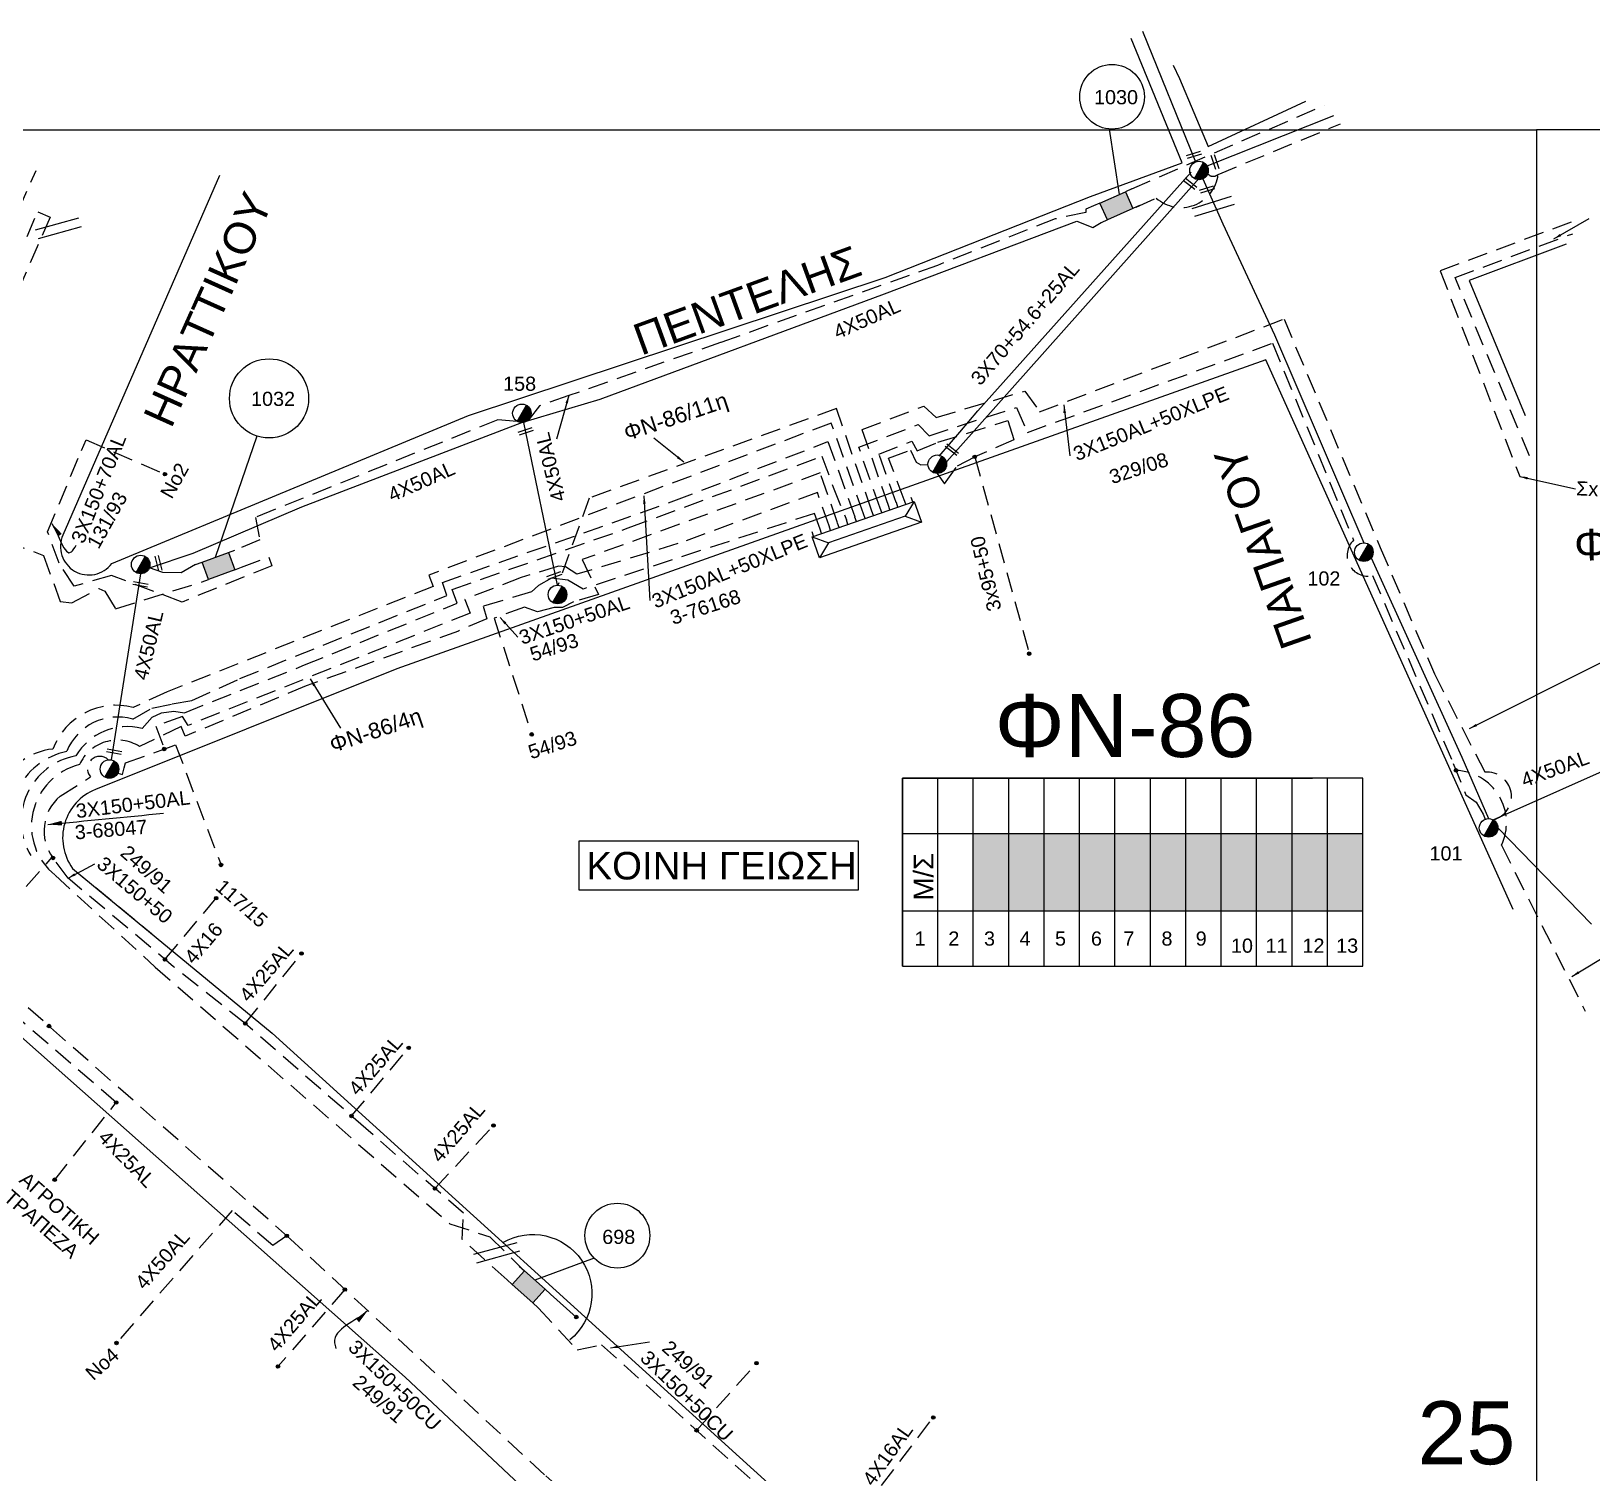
# Model space of a CAD drawing. Header units: millimetres. Extents: x 924 to 3152, y 704 to 1760.
# Drawn here: x 2721 to 2919.3, y 1554.2 to 1737.4 of the extents above; entities that cross this region are included whole.
import ezdxf
from ezdxf.enums import TextEntityAlignment as Align

# ---------------------------------------------------------------- set-up
doc = ezdxf.new("R2010")
doc.units = ezdxf.units.MM
doc.linetypes.add('DASHED', pattern=[19.05, 12.7, -6.35])
for name, color, linetype in [('Link Box 4 Διευθύνσεων', 7, 'Continuous'), ('Άγνωστα', 7, 'Continuous'), ('Ασφαλειοκιβώτια Χ.Τ 13 αναχωρήσεων', 7, 'Continuous'), ('Γέφυρες Εναέριου Δικτύου', 7, 'Continuous'), ('Γυμνά εναέρια ΧΤ (3Φ)   4x50AL', 7, 'Continuous'), ('Επιγραφές - Σχήματα', 7, 'Continuous'), ('Καλώδια ΧΤ   3x150+50AL', 7, 'DASHED'), ('Καλώδια ΧΤ   3x150+50CU', 7, 'DASHED'), ('Καλώδια ΧΤ   3x150AL+50XLPE', 7, 'DASHED'), ('Καλώδια ΧΤ   4x50AL', 7, 'DASHED'), ('Μηχανική τομή', 7, 'Continuous'), ('Στύλος ΦΜ', 7, 'Continuous'), ('Στύλος ΦΜ @ 1', 7, 'Continuous'), ('Συνδέσεις', 7, 'Continuous'), ('Συνεστραμμένα ΧΤ   3x70+54.6+25 AL', 7, 'SYN_LINE'), ('Τομή', 7, 'Continuous'), ('Υποσταθμός πόλεως', 7, 'Continuous'), ('Υπόβαθρο ΔΕΗ', 7, 'Continuous'), ('Υπόγεια καλώδια Δικτύου ΧΤ και Παρ. ΧΤ - 3X150+70 AL', 7, 'DASHED'), ('Υπόγεια καλώδια Παροχών ΧΤ   4x16AL', 7, 'DASHED'), ('Υπόγεια καλώδια Παροχών ΧΤ   4x16CU', 7, 'DASHED'), ('Υπόγεια καλώδια Παροχών ΧΤ   4x25', 7, 'DASHED'), ('Υπόγεια καλώδια Παροχών ΧΤ   4x50AL', 7, 'DASHED')]:
    doc.layers.add(name, color=color, linetype=linetype)
doc.styles.get("Standard").update_dxf_attribs({"font": 'ARIAL.TTF'})
doc.linetypes.add('SYN_LINE', pattern='A,0.5,-0.0001,["/\\/\\/\\/",Standard,S=0.1,R=0,X=0,Y=-0.05],-0.25', length=0.7501)
doc.dimstyles.new('ISO-25', dxfattribs={"dimtxt": 2.5, "dimasz": 2.5, "dimexe": 1.25, "dimexo": 0.625, "dimtad": 1, "dimtxsty": 'Standard', "dimcen": 2.5, "dimadec": 0, "dimazin": 0, "dimtfac": 1, "dimtmove": 0, "dimatfit": 3, "dimfxl": 1, "dimarcsym": 0})

# ---------------------------------------------------------------- blocks, each defined once
blk = doc.blocks.new('ΥΠΑΡΧΩΝ ΤΣΙΜΕΝΤΕΝΙΟΣ ΣΤΥΛΟΣ')
at = {"layer": 'Στύλος ΦΜ'}
blk.add_hatch(color=256, dxfattribs=at).paths.add_polyline_path([(-1.29, -2.28, 0.574793), (2.62, 0, 0.268822), (1.3, 2.27)])
blk.add_line((-1.29, -2.28), (1.3, 2.27), dxfattribs=at)
blk.add_circle((0, 0), 2.62, dxfattribs=at)
at = {"layer": 'Στύλος ΦΜ', "flags": 4}
for tag, p in [('ΑΡΙΘΜΟΣ', (-4.68, 8.05)), ('ΤΥΠΟΣ', (-4.91, 3.03))]:
    blk.add_attdef(tag, p, '', height=4, dxfattribs=at)
blk = doc.blocks.new('ΤΟΜΗ')
at = {"layer": 'Τομή', "ltscale": 40}
for p, q in [((-5.68, 0), (5.68, 0)), ((5.68, -2.33), (-5.68, -2.33))]:
    blk.add_line(p, q, dxfattribs=at)
blk = doc.blocks.new('ΜΗΧΑΝΙΚΗ ΤΟΜΗ')
at = {"layer": 'Μηχανική τομή', "ltscale": 40}
for p, q in [((-1.89, 0.78), (1.89, 0.78)), ((1.89, 0), (-1.89, 0))]:
    blk.add_line(p, q, dxfattribs=at)
blk = doc.blocks.new('LINK BOX 4 ΑΝΑΧΩΡΗΣΕΩΝ')
at = {"layer": 'Link Box 4 Διευθύνσεων', "ltscale": 40}
blk.add_hatch(color=256, dxfattribs=at).paths.add_polyline_path([(-3.54, 0), (-3.54, -4.67), (3.54, -4.67), (3.54, 0)])
for p, q in [((-3.54, 0), (-5.33, 0)), ((5.33, 0), (3.54, 0)), ((-3.54, -4.67), (-5.33, -4.67)), ((5.33, -4.67), (3.54, -4.67))]:
    blk.add_line(p, q, dxfattribs=at)
blk.add_lwpolyline([(-3.54, -4.67), (-3.54, 0), (3.54, 0), (3.54, -4.67)], close=True, dxfattribs=at)
blk = doc.blocks.new('ΥΠΟΣΤΑΘΜΟΣ ΠΟΛΕΩΣ 13 ΑΝΑΧΩΡΗΣΕΩΝ')
at = {"layer": 'Υποσταθμός πόλεως', "ltscale": 40}
for p, q in [((-11.12, -2.82), (-11.12, -4)), ((-9.53, -2.82), (-9.53, -4)), ((-7.77, -2.82), (-7.77, -4)), ((-5.99, -2.82), (-5.99, -4)), ((-4.14, -2.82), (-4.14, -4)), ((-2.3, -2.82), (-2.3, -4)), ((-0.43, -2.82), (-0.43, -4)), ((1.54, -2.82), (1.54, -4)), ((3.43, -2.82), (3.43, -4)), ((5.39, -2.82), (5.39, -4)), ((7.32, -2.82), (7.32, -4)), ((9.32, -2.82), (9.32, -4)), ((11.11, -2.82), (11.11, -4))]:
    blk.add_line(p, q, dxfattribs=at)
blk.add_lwpolyline([(-11.43, 2.82), (11.43, 2.82), (11.43, -2.82), (-11.43, -2.82)], close=True, dxfattribs=at)
for points in [[(-8.62, 0), (-11.43, 2.82)], [(-11.43, -2.82), (-8.62, 0)], [(-8.62, 0), (8.62, 0)], [(8.62, 0), (11.43, 2.82)], [(11.43, -2.82), (8.62, 0)]]:
    blk.add_lwpolyline(points, dxfattribs=at)
at = {"layer": 'Υποσταθμός πόλεως', "linetype": 'SYN_LINE', "ltscale": 40, "flags": 1}
for tag, p in [('ΜΕΤΑΣΧΗΜΑΤΙΣΜΟΣ', (12.22, 1.68)), ('ΙΣΧΥΣ', (12.2, -1.11)), ('ΑΡΙΘΜΟΣ', (12.32, -3.83))]:
    blk.add_attdef(tag, p, '', height=1.8, dxfattribs=at)
blk = doc.blocks.new('ΑΣΦΑΛΕΙΟΚΙΒΩΤΙΟ ΥΠΟΣΤΑΘΜΟΥ 13 ΑΝΑΧΩΡΗΣΕΩΝ')
at = {"layer": 'Ασφαλειοκιβώτια Χ.Τ 13 αναχωρήσεων', "ltscale": 40}
for p, q in [((-23.86, 58.34), (23.96, 58.34)), ((-9.78, 58.34), (-9.78, -58.66)), ((9.87, 58.34), (9.87, -58.66)), ((23.96, 58.34), (23.96, -45.89)), ((-23.86, 49.34), (23.96, 49.34)), ((-23.86, 40.34), (23.96, 40.34)), ((-23.86, 31.34), (23.96, 31.34)), ((-23.86, 22.34), (23.96, 22.34)), ((-23.86, 13.34), (23.96, 13.34)), ((-23.86, 4.34), (23.96, 4.34)), ((-23.86, -4.66), (23.96, -4.66)), ((-23.86, -13.66), (23.96, -13.66)), ((-23.86, -22.66), (23.96, -22.66)), ((-23.86, -31.66), (23.96, -31.66)), ((-23.86, -40.66), (23.96, -40.66)), ((-23.86, -49.66), (23.96, -49.66))]:
    blk.add_line(p, q, dxfattribs=at)
at = {"layer": 'Ασφαλειοκιβώτια Χ.Τ 13 αναχωρήσεων'}
blk.add_lwpolyline([(-23.86, -58.66), (23.96, -58.66), (23.96, 58.34), (-23.86, 58.34)], close=True, dxfattribs=at)
for s, p in [('1', (-18.64, 55.26)), ('2', (-18.64, 46.69)), ('3', (-18.64, 37.62)), ('4', (-18.64, 28.59)), ('5', (-18.64, 19.58)), ('6', (-18.64, 10.45)), ('7', (-18.64, 2.2)), ('8', (-18.64, -7.48)), ('9', (-18.64, -16.18)), ('10', (-20.44, -25.14)), ('11', (-20.44, -33.94)), ('12', (-20.44, -43.31)), ('13', (-20.44, -51.88))]:
    blk.add_text(s, height=3.6, rotation=270, dxfattribs=at).set_placement(p)
at = {"layer": 'Ασφαλειοκιβώτια Χ.Τ 13 αναχωρήσεων', "ltscale": 40}
for tag, height, p in [('ΟΝΟΜΑ', 5, (1.15, 62.43)), ('ΚΕΙΜΕΝΟ 1', 2, (17.15, 53.4)), ('ΚΕΙΜΕΝΟ 2', 2, (17.15, 44.69)), ('ΚΕΙΜΕΝΟ 3', 2, (16.99, 35.93)), ('ΚΕΙΜΕΝΟ 4', 2, (16.99, 26.95)), ('ΚΕΙΜΕΝΟ 5', 2, (16.99, 18.11)), ('ΚΕΙΜΕΝΟ 6', 2, (16.99, 9.19)), ('ΚΕΙΜΕΝΟ 7', 2, (16.99, 0.11)), ('ΚΕΙΜΕΝΟ 8', 2, (16.99, -8.61)), ('ΚΕΙΜΕΝΟ 9', 2, (16.99, -17.74)), ('ΚΕΙΜΕΝΟ 10', 2, (16.99, -26.96)), ('ΚΕΙΜΕΝΟ 11', 2, (16.99, -36.04)), ('ΚΕΙΜΕΝΟ 12', 2, (16.99, -44.96)), ('ΚΕΙΜΕΝΟ 13', 2, (16.99, -54.16)), ('ΣΧ', 2, (1.2, -60.52))]:
    blk.add_attdef(tag, text='', height=height, dxfattribs=at).set_placement(p, align=Align.MIDDLE_CENTER)
blk = doc.blocks.new('_ΣΥΝΔΕΣΗ')
at = {"layer": 'Συνδέσεις', "linetype": 'SYN_LINE', "ltscale": 40}
blk.add_hatch(color=256, dxfattribs=at).paths.add_polyline_path([(0.5, -0.01, 1), (-0.5, -0.01, 1)])
at = {"layer": 'Συνδέσεις'}
blk.add_circle((0, -0.01), 0.5, dxfattribs=at)

msp = doc.modelspace()

# ---------------------------------------------------------------- hatches: boundary and pattern name
at = {"layer": 'Ασφαλειοκιβώτια Χ.Τ 13 αναχωρήσεων'}
h = msp.add_hatch(color=5, dxfattribs=at)
h.dxf.hatch_style = 1
h.paths.add_polyline_path([(2840.7, 1625.611), (2845.2, 1625.611), (2845.2, 1635.438), (2840.7, 1635.438)])
h = msp.add_hatch(color=151, dxfattribs=at)
h.dxf.hatch_style = 1
h.paths.add_polyline_path([(2849.7, 1635.438), (2845.2, 1635.438), (2845.2, 1625.611), (2849.7, 1625.611)])
h = msp.add_hatch(color=27, dxfattribs=at)
h.dxf.hatch_style = 1
h.paths.add_polyline_path([(2854.2, 1635.438), (2849.7, 1635.438), (2849.7, 1625.611), (2854.2, 1625.611)])
h = msp.add_hatch(color=2, dxfattribs=at)
h.dxf.hatch_style = 1
h.paths.add_polyline_path([(2858.7, 1635.438), (2854.2, 1635.438), (2854.2, 1625.611), (2858.7, 1625.611)])
h = msp.add_hatch(color=85, dxfattribs=at)
h.dxf.hatch_style = 1
h.paths.add_polyline_path([(2858.7, 1625.611), (2863.2, 1625.611), (2863.2, 1635.438), (2858.7, 1635.438)])
h = msp.add_hatch(color=6, dxfattribs=at)
h.dxf.hatch_style = 1
h.paths.add_polyline_path([(2863.2, 1625.611), (2867.7, 1625.611), (2867.7, 1635.438), (2863.2, 1635.438)])
h = msp.add_hatch(color=30, dxfattribs=at)
h.dxf.hatch_style = 1
h.paths.add_polyline_path([(2872.2, 1635.438), (2867.7, 1635.438), (2867.7, 1625.611), (2872.2, 1625.611)])
h = msp.add_hatch(color=62, dxfattribs=at)
h.dxf.hatch_style = 1
h.paths.add_polyline_path([(2876.7, 1635.438), (2872.2, 1635.438), (2872.2, 1625.611), (2876.7, 1625.611)])
h = msp.add_hatch(color=173, dxfattribs=at)
h.dxf.hatch_style = 1
h.paths.add_polyline_path([(2881.2, 1635.438), (2876.7, 1635.438), (2876.7, 1625.611), (2881.2, 1625.611)])
h = msp.add_hatch(color=133, dxfattribs=at)
h.dxf.hatch_style = 1
h.paths.add_polyline_path([(2885.7, 1635.438), (2881.2, 1635.438), (2881.2, 1625.611), (2885.7, 1625.611)])
h = msp.add_hatch(color=156, dxfattribs=at)
h.dxf.hatch_style = 1
h.paths.add_polyline_path([(2890.2, 1635.438), (2885.7, 1635.438), (2885.7, 1625.611), (2890.2, 1625.611)])

# ---------------------------------------------------------------- linework, layer by layer
at = {"layer": 'Άγνωστα', "color": 5, "ltscale": 0.2}
for points in [[(2862.18, 1737.368), (2868.94, 1720.762)], [(2869.859, 1718.594), (2872.419, 1712.898), (2878.962, 1698.796), (2890.323, 1672.355)], [(2891.255, 1670.457), (2902.777, 1645.144), (2906.175, 1637.32)], [(2907.353, 1636.142), (2919.269, 1623.891)]]:
    msp.add_lwpolyline(points, dxfattribs=at)
at = {"layer": 'Άγνωστα', "color": 85, "linetype": 'DASHED', "ltscale": 0.2}
for points in [[(2719.407, 1714.723), (2721.63, 1719.69)], [(2916.662, 1713.101), (2900.025, 1706.916), (2910.132, 1680.789)]]:
    msp.add_lwpolyline(points, dxfattribs=at)
at = {"layer": 'Άγνωστα', "color": 30, "linetype": 'DASHED', "ltscale": 0.2}
msp.add_lwpolyline([(2911.379, 1683.4), (2901.909, 1706.072), (2916.871, 1711.644)], dxfattribs=at)
at = {"layer": 'Άγνωστα', "color": 5, "linetype": 'DASHED', "ltscale": 0.2}
for points in [[(2828.866, 1676.757), (2826.153, 1684.505), (2833.71, 1687.391), (2835.076, 1685.976), (2846.177, 1689.564), (2847.573, 1686.391), (2878.73, 1697.72), (2889.019, 1672.688)], [(2891.426, 1668.198), (2901.686, 1644.314), (2903.284, 1640.344), (2904.605, 1639.411), (2905.48, 1637.867), (2905.735, 1637.235)], [(2907.804, 1633.927), (2918.458, 1612.858)]]:
    msp.add_lwpolyline(points, dxfattribs=at)
at = {"layer": 'Άγνωστα', "color": 0, "ltscale": 0.2}
msp.add_lwpolyline([(2787.867, 1666.971), (2783.579, 1687.662)], dxfattribs=at)
at = {"layer": 'Άγνωστα', "color": 173, "linetype": 'DASHED', "ltscale": 0.2}
msp.add_lwpolyline([(2827.82, 1676.394), (2823.298, 1689.415), (2791.89, 1678.054), (2787.901, 1666.97)], dxfattribs=at)
at = {"layer": 'Άγνωστα', "color": 133, "linetype": 'DASHED', "ltscale": 0.2}
for points in [[(2830.92, 1677.47), (2828.714, 1683.637), (2832.885, 1685.281), (2833.576, 1684.059), (2836.186, 1685.136), (2845.093, 1687.899), (2845.855, 1685.441), (2840.88, 1683.285), (2847.801, 1658.269)], [(2836.119, 1681.17), (2837.042, 1679.863), (2838.674, 1682.128), (2840.88, 1683.285)]]:
    msp.add_lwpolyline(points, dxfattribs=at)
at = {"layer": 'Άγνωστα', "color": 27, "linetype": 'DASHED', "ltscale": 0.2}
msp.add_lwpolyline([(2831.923, 1677.818), (2829.942, 1683.108), (2832.739, 1684.141), (2833.451, 1682.6), (2834.018, 1682.289), (2834.942, 1682.315)], dxfattribs=at)
at = {"layer": 'Άγνωστα', "color": 151, "linetype": 'DASHED', "ltscale": 0.2}
for points in [[(2822.369, 1674.501), (2820.891, 1678.758), (2803.162, 1672.256), (2790.338, 1668.361), (2788.901, 1669.331), (2787.978, 1669.39), (2783.246, 1667.958), (2776.085, 1665.173), (2776.765, 1663.425), (2740.929, 1649.17), (2740.231, 1650.297), (2736.833, 1649.067), (2737.886, 1646.155)], [(2731.981, 1643.089), (2732.582, 1642.924), (2732.819, 1643.793), (2732.984, 1644.398), (2737.966, 1646.184)], [(2737.886, 1646.155), (2739.34, 1646.681), (2745.11, 1631.433)]]:
    msp.add_lwpolyline(points, dxfattribs=at)
at = {"layer": 'Άγνωστα', "color": 6, "linetype": 'DASHED', "ltscale": 0.2}
for points in [[(2821.234, 1674.107), (2820.541, 1676.103), (2791.136, 1666.489), (2789.164, 1667.614), (2787.088, 1667.875), (2785.458, 1666.954), (2784.561, 1666.126), (2778.435, 1664.3), (2778.905, 1662.725), (2775.292, 1661.159), (2755.948, 1654.172), (2740.566, 1647.796), (2740.064, 1649.008), (2734.762, 1646.494)], [(2724.031, 1630.13), (2736.744, 1618.465), (2774.17, 1585.842), (2779.278, 1584.173), (2783.342, 1580.176)], [(2805.54, 1559.595), (2813.154, 1568.13)]]:
    msp.add_lwpolyline(points, dxfattribs=at)
at = {"layer": 'Άγνωστα', "ltscale": 0.2}
msp.add_lwpolyline([(2741.885, 1669.588), (2740.054, 1668.554), (2737.728, 1668.58), (2736.012, 1669.203)], dxfattribs=at)
at = {"layer": 'Άγνωστα', "color": 154, "linetype": 'DASHED', "ltscale": 0.2}
msp.add_lwpolyline([(2713.655, 1619.099), (2708.994, 1622.218), (2712.431, 1625.002), (2715.27, 1623.011), (2723.673, 1632.434)], dxfattribs=at)
at = {"layer": 'Άγνωστα', "color": 154, "ltscale": 0.2}
msp.add_lwpolyline([(2786.976, 1576.918), (2790.249, 1573.983)], dxfattribs=at)
at = {"layer": 'Άγνωστα', "color": 5, "linetype": 'DASHED', "ltscale": 0.2}
for centre, radius, start, end in [((2890.834, 1670.771), 2.64, 133.42348, 282.96526), ((2901.786, 1636.786), 6.662, 334.58381, 87.84921)]:
    msp.add_arc(centre, radius, start, end, dxfattribs=at)
at = {"layer": 'Άγνωστα', "color": 6, "linetype": 'DASHED', "ltscale": 0.2}
for centre, radius, start, end in [((2731.96, 1641.964), 5.327, 58.26492, 155.44358), ((2729.04, 1636.392), 8.02, 103.88787, 231.34397)]:
    msp.add_arc(centre, radius, start, end, dxfattribs=at)
at = {"layer": 'Γέφυρες Εναέριου Δικτύου', "ltscale": 0.2}
msp.add_lwpolyline([(2780.93, 1583.458, -0.9280652), (2789.424, 1571.088, -5.1050437)], format="xyb", dxfattribs=at)
at = {"layer": 'Γυμνά εναέρια ΧΤ (3Φ)   4x50AL', "color": 133, "ltscale": 0.2}
for points in [[(2870.399, 1720.269), (2886.528, 1726.656)], [(2783.34, 1687.638), (2793.297, 1690.628), (2829.419, 1703.99), (2853.842, 1713.235), (2855.883, 1712.419), (2856.932, 1713.042)], [(2736.012, 1669.203), (2741.57, 1671.036), (2755.387, 1676.916), (2783.34, 1687.638)]]:
    msp.add_lwpolyline(points, dxfattribs=at)
at = {"layer": 'Γυμνά εναέρια ΧΤ (3Φ)   4x50AL', "color": 151, "ltscale": 0.2}
msp.add_lwpolyline([(2731.177, 1644.777), (2734.905, 1668.427)], dxfattribs=at)
at = {"layer": 'Γυμνά εναέρια ΧΤ (3Φ)   4x50AL', "color": 156, "linetype": 'SYN_LINE', "ltscale": 20}
msp.add_lwpolyline([(2906.761, 1637.164), (2924.084, 1644.885)], dxfattribs=at)
at = {"layer": 'Επιγραφές - Σχήματα'}
msp.add_lwpolyline([(945.928, 1724.828), (2912.268, 1724.828), (2912.268, 721.757), (945.928, 721.757)], close=True, dxfattribs=at)
at = {"layer": 'Επιγραφές - Σχήματα', "ltscale": 0.2}
for points in [[(2857.978, 1724.942), (2857.978, 1724.942), (2859.232, 1716.621)], [(2749.657, 1685.929), (2749.657, 1685.929), (2744.382, 1670.516)], [(2749.657, 1685.929), (2749.657, 1685.929), (2744.382, 1670.516)], [(2792.527, 1581.465), (2792.527, 1581.465), (2784.992, 1578.696)]]:
    msp.add_lwpolyline(points, dxfattribs=at)
at = {"layer": 'Επιγραφές - Σχήματα', "ltscale": 10}
msp.add_lwpolyline([(2912.268, 721.757), (3152.137, 721.757), (3152.137, 1724.828), (2912.268, 1724.828)], dxfattribs=at)
at = {"layer": 'Επιγραφές - Σχήματα', "color": 190}
msp.add_lwpolyline([(2790.586, 1628.262), (2826.098, 1628.262), (2826.098, 1634.437), (2790.586, 1634.437)], close=True, dxfattribs=at)
at = {"layer": 'Επιγραφές - Σχήματα'}
for centre, radius in [((2858.326, 1729.036), 4.109), ((2751.213, 1690.711), 5.029), ((2751.213, 1690.711), 5.029), ((2795.475, 1584.339), 4.118)]:
    msp.add_circle(centre, radius, dxfattribs=at)
at = {"layer": 'Καλώδια ΧΤ   3x150+50AL', "color": 2, "ltscale": 0.2}
for points in [[(2720.478, 1711.263), (2721.812, 1714.417), (2723.398, 1713.746), (2716.592, 1698.125), (2714.84, 1697.874)], [(2823.465, 1674.882), (2821.258, 1681.24), (2791.02, 1670.225), (2793.062, 1665.799), (2789.891, 1664.86), (2788.485, 1664.157), (2787.46, 1664.157), (2785.309, 1663.575), (2783.682, 1664.198), (2779.812, 1662.784)], [(2779.812, 1662.784), (2784.584, 1648.017)]]:
    msp.add_lwpolyline(points, dxfattribs=at)
at = {"layer": 'Καλώδια ΧΤ   3x150+50AL', "color": 151, "ltscale": 0.2}
msp.add_lwpolyline([(2724.669, 1640.192), (2728.519, 1642.617)], dxfattribs=at)
for centre, radius, start, end in [((2729.708, 1643.648), 1.574, 46.71476, 220.92844), ((2728.423, 1635.769), 5.801, 130.31603, 216.39622)]:
    msp.add_arc(centre, radius, start, end, dxfattribs=at)
at = {"layer": 'Καλώδια ΧΤ   3x150+50CU', "color": 1, "ltscale": 0.2}
for points in [[(2646.61, 1656.052), (2647.292, 1674.97), (2649.94, 1674.064), (2655.08, 1672.224), (2688.382, 1659.559), (2702.822, 1666.054), (2707.039, 1676.635), (2722.552, 1670.767), (2724.68, 1664.898), (2726.155, 1664.729), (2729.569, 1666.541), (2730.328, 1666.204), (2731.719, 1663.971)], [(2731.719, 1663.971), (2742.697, 1667.4)]]:
    msp.add_lwpolyline(points, dxfattribs=at)
at = {"layer": 'Καλώδια ΧΤ   3x150+50CU', "color": 151, "ltscale": 0.2}
msp.add_lwpolyline([(2781.45, 1578.737), (2775.738, 1583.858), (2775.934, 1587.173), (2763.526, 1597.936), (2748.191, 1611.295), (2739.09, 1618.492), (2725.67, 1629.762), (2723.753, 1632.326)], dxfattribs=at)
at = {"layer": 'Καλώδια ΧΤ   3x150+50CU', "color": 85, "ltscale": 0.2}
msp.add_lwpolyline([(2796.802, 1544.474), (2786.226, 1553.956), (2753.942, 1583.895), (2717.807, 1615.759)], dxfattribs=at)
at = {"layer": 'Καλώδια ΧΤ   3x150+50CU', "color": 6, "ltscale": 0.2}
msp.add_lwpolyline([(2785.418, 1575.18), (2790.354, 1569.81), (2793.456, 1570.479), (2821.363, 1545.344), (2820.899, 1543.79), (2821.137, 1541.865), (2822.456, 1540.942), (2824.198, 1540.968), (2824.803, 1541.217)], dxfattribs=at)
at = {"layer": 'Καλώδια ΧΤ   3x150AL+50XLPE', "color": 156, "ltscale": 0.2}
msp.add_lwpolyline([(2829.911, 1677.12), (2826.566, 1686.756), (2834.398, 1689.735), (2835.988, 1688.271), (2847.238, 1691.65), (2849.114, 1689.012), (2880.184, 1700.796), (2892.395, 1671.789), (2899.283, 1655.705), (2905.714, 1643.217)], dxfattribs=at)
at = {"layer": 'Καλώδια ΧΤ   3x150AL+50XLPE', "color": 62, "ltscale": 0.2}
msp.add_lwpolyline([(2826.76, 1676.026), (2822.65, 1687.586), (2771.511, 1668.261), (2772.052, 1666.831), (2738.254, 1653.431), (2733.959, 1651.455)], dxfattribs=at)
at = {"layer": 'Καλώδια ΧΤ   3x150AL+50XLPE', "color": 30, "ltscale": 0.2}
msp.add_lwpolyline([(2733.884, 1649.967), (2736.315, 1651.353), (2738.885, 1651.896), (2741.418, 1652.313), (2747.501, 1655.113), (2773.806, 1665.665), (2773.246, 1667.312), (2802.648, 1677.683), (2822.235, 1685.217), (2825.645, 1675.639)], dxfattribs=at)
at = {"layer": 'Καλώδια ΧΤ   3x150AL+50XLPE', "color": 85, "ltscale": 0.2}
msp.add_lwpolyline([(2735.076, 1648.762), (2736.379, 1650.213), (2737.551, 1650.778), (2739.12, 1650.966), (2740.481, 1650.778), (2755.722, 1656.844), (2775.099, 1664.691), (2774.496, 1666.444), (2796.863, 1674.258), (2821.449, 1683.364), (2822.9, 1679.446), (2824.573, 1675.267)], dxfattribs=at)
at = {"layer": 'Καλώδια ΧΤ   3x150AL+50XLPE', "linetype": 'DASHED', "ltscale": 0.2}
msp.add_lwpolyline([(2726.246, 1630.996), (2736.273, 1622.722)], dxfattribs=at)
at = {"layer": 'Καλώδια ΧΤ   3x150AL+50XLPE', "color": 62, "ltscale": 0.2}
for centre, radius, start, end in [((2731.814, 1643.092), 8.635, 75.61034, 159.15673), ((2724.582, 1638.066), 8.141, 95.90786, 219.02509)]:
    msp.add_arc(centre, radius, start, end, dxfattribs=at)
at = {"layer": 'Καλώδια ΧΤ   3x150AL+50XLPE', "color": 30, "ltscale": 0.2}
for centre, radius, start, end in [((2731.984, 1643.247), 6.984, 74.21284, 157.95141), ((2727.432, 1636.945), 9.128, 102.14841, 207.84273)]:
    msp.add_arc(centre, radius, start, end, dxfattribs=at)
at = {"layer": 'Καλώδια ΧΤ   3x150AL+50XLPE', "color": 85, "ltscale": 0.2}
for centre, radius, start, end in [((2733.162, 1641.504), 7.506, 75.23243, 149.79362), ((2728.102, 1637.016), 8.387, 99.79057, 211.64388)]:
    msp.add_arc(centre, radius, start, end, dxfattribs=at)
at = {"layer": 'Καλώδια ΧΤ   3x150AL+50XLPE', "color": 156, "ltscale": 0.2}
msp.add_arc((2906.001, 1640.15), 3.08, 284.2749, 95.34135, dxfattribs=at)
at = {"layer": 'Καλώδια ΧΤ   4x50AL', "color": 27, "ltscale": 0.2}
for points in [[(2860.85, 1717.342), (2885.317, 1727.986)], [(2871.805, 1719.167), (2887.365, 1725.609)], [(2861.391, 1715.028), (2863.954, 1716.169)], [(2855.983, 1715.174), (2855.011, 1714.741), (2854.988, 1714.32), (2851.108, 1713.517), (2836.144, 1707.611), (2808.587, 1697.818), (2789.306, 1691.071), (2785.559, 1689.76), (2784.272, 1688.095)], [(2782.759, 1687.791), (2780.301, 1688.001), (2749.475, 1675.596), (2750.043, 1672.758), (2746.88, 1671.443)]]:
    msp.add_lwpolyline(points, dxfattribs=at)
for centre, radius, start, end in [((2871.188, 1719.849), 0.92, 220.22415, 312.09531), ((2867.102, 1719.704), 4.733, 228.30739, 353.48239)]:
    msp.add_arc(centre, radius, start, end, dxfattribs=at)
at = {"layer": 'Συνεστραμμένα ΧΤ   3x70+54.6+25 AL', "color": 27, "ltscale": 20}
msp.add_lwpolyline([(2836.363, 1683.373), (2838.988, 1686.407), (2841.287, 1689.139), (2868.384, 1719.452)], dxfattribs=at)
at = {"layer": 'Συνεστραμμένα ΧΤ   3x70+54.6+25 AL', "color": 133, "ltscale": 20}
msp.add_lwpolyline([(2836.982, 1682.325), (2869.481, 1718.769)], dxfattribs=at)
at = {"layer": 'Υπόβαθρο ΔΕΗ', "ltscale": 0.2}
for points in [[(2744.898, 1719.048), (2725.006, 1673.349, 0.8916129), (2731.237, 1669.739), (2776.536, 1688.523), (2829.496, 1706.08), (2855.587, 1716.379), (2867.241, 1720.636), (2860.778, 1736.446)], [(2909.303, 1625.773), (2877.877, 1695.608), (2767.464, 1656.372), (2729.141, 1641.017, 0.488269), (2726.246, 1630.996), (2751.6, 1610.076), (2815.094, 1552.453), (2832.353, 1538.556)]]:
    msp.add_lwpolyline(points, format="xyb", dxfattribs=at)
for points in [[(2866.104, 1733.049), (2866.885, 1731.341), (2870.545, 1722.709), (2882.94, 1728.464)], [(2916.02, 1710.306), (2915.693, 1710.17), (2903.708, 1705.678), (2910.832, 1688.547)], [(2685.494, 1538.556), (2692.361, 1596.921), (2708.833, 1619.209), (2768.515, 1566.343), (2791.374, 1544.859), (2798.552, 1538.556)]]:
    msp.add_lwpolyline(points, dxfattribs=at)
at = {"layer": 'Υπόγεια καλώδια Δικτύου ΧΤ και Παρ. ΧΤ - 3X150+70 AL', "color": 27, "ltscale": 0.2}
for points in [[(2747.692, 1669.255), (2751.181, 1670.55), (2751.586, 1669.46), (2740.154, 1664.842), (2731.214, 1668.215), (2726.462, 1666.851), (2724.526, 1669.779), (2723.07, 1673.759), (2727.38, 1684.103)], [(2727.38, 1684.103), (2727.975, 1685.449), (2737.986, 1681.091)]]:
    msp.add_lwpolyline(points, dxfattribs=at)
at = {"layer": 'Υπόγεια καλώδια Δικτύου ΧΤ και Παρ. ΧΤ - 3X150+70 AL', "color": 30, "ltscale": 0.2}
msp.add_lwpolyline([(2731.792, 1601.256), (2708.747, 1621.074), (2707.575, 1619.523)], dxfattribs=at)
at = {"layer": 'Υπόγεια καλώδια Παροχών ΧΤ   4x16AL', "color": 6, "ltscale": 0.2}
msp.add_lwpolyline([(2822.147, 1543.475), (2835.616, 1561.233)], dxfattribs=at)
at = {"layer": 'Υπόγεια καλώδια Παροχών ΧΤ   4x16CU', "color": 151, "linetype": 'DASHED', "ltscale": 0.2}
msp.add_lwpolyline([(2737.985, 1619.419), (2744.492, 1627.224)], dxfattribs=at)
at = {"layer": 'Υπόγεια καλώδια Παροχών ΧΤ   4x25', "color": 151, "ltscale": 0.2}
for points in [[(2748.191, 1611.295), (2755.335, 1620.183)], [(2761.689, 1599.536), (2768.959, 1608.194)], [(2772.296, 1590.328), (2779.739, 1598.334)]]:
    msp.add_lwpolyline(points, dxfattribs=at)
at = {"layer": 'Υπόγεια καλώδια Παροχών ΧΤ   4x25', "color": 30, "ltscale": 0.2}
msp.add_lwpolyline([(2723.975, 1591.44), (2731.792, 1601.256)], dxfattribs=at)
at = {"layer": 'Υπόγεια καλώδια Παροχών ΧΤ   4x25', "color": 85, "ltscale": 0.2}
msp.add_lwpolyline([(2760.84, 1577.498), (2752.34, 1567.708)], dxfattribs=at)
at = {"layer": 'Υπόγεια καλώδια Παροχών ΧΤ   4x50AL', "color": 85, "ltscale": 0.2}
msp.add_lwpolyline([(2753.468, 1584.312), (2751.684, 1583.08), (2746.53, 1587.536), (2731.828, 1570.698)], dxfattribs=at)

# ---------------------------------------------------------------- block references
at = {"layer": 'Link Box 4 Διευθύνσεων'}
for p, xscale, yscale, zscale, rotation in [((2858.416, 1716.258), 0.4999999999999995, 0.4999999999999995, 0.4999999999999995, 24.00643335623664), ((2745.195, 1668.328), 0.4999999999999996, 0.4999999999999996, 0.4999999999999996, 200.3672372180632), ((2783.434, 1576.958), 0.4999999999999996, 0.4999999999999996, 0.4999999999999996, 138.1215687688652)]:
    msp.add_blockref('LINK BOX 4 ΑΝΑΧΩΡΗΣΕΩΝ', p, dxfattribs=dict(at, xscale=xscale, yscale=yscale, zscale=zscale, rotation=rotation))
at = {"layer": 'Ασφαλειοκιβώτια Χ.Τ 13 αναχωρήσεων', "xscale": 0.5, "yscale": 0.5, "zscale": 0.5, "rotation": 90}
msp.add_blockref('ΑΣΦΑΛΕΙΟΚΙΒΩΤΙΟ ΥΠΟΣΤΑΘΜΟΥ 13 ΑΝΑΧΩΡΗΣΕΩΝ', (2860.87, 1630.501), dxfattribs=at)
at = {"layer": 'Μηχανική τομή'}
for p, xscale, yscale, zscale, rotation in [((2868.796, 1721.471), 0.4999999999999986, 0.4999999999999986, 0.4999999999999986, 17.11202710933475), ((2871.223, 1720.683), 0.4999999999999986, 0.4999999999999986, 0.4999999999999986, 288.4084927291132), ((2868.127, 1717.831), 0.4999999999999986, 0.4999999999999986, 0.4999999999999986, 321.9049078012274), ((2870.454, 1717.073), 0.4999999999999985, 0.4999999999999985, 0.4999999999999985, 17.11202710933475), ((2871.326, 1714.592), 1.38881674606575, 1.38881674606575, 1.38881674606575, 17.11202710933475), ((2783.895, 1686.345), 0.4999999999999986, 0.4999999999999986, 0.4999999999999986, 18.92279573262028), ((2837.856, 1684.034), 0.4999999999999986, 0.4999999999999986, 0.4999999999999986, 321.9049078012274), ((2736.981, 1669.732), 0.4999999999999987, 0.4999999999999987, 0.4999999999999987, 284.029884949521), ((2787.531, 1668.027), 0.4999999999999986, 0.4999999999999986, 0.4999999999999986, 18.92279573262028), ((2734.836, 1666.912), 0.4999999999999987, 0.4999999999999987, 0.4999999999999987, 349.5197375132846), ((2731.504, 1645.632), 0.4999999999999988, 0.4999999999999988, 0.4999999999999988, 349.5197375132846)]:
    msp.add_blockref('ΜΗΧΑΝΙΚΗ ΤΟΜΗ', p, dxfattribs=dict(at, xscale=xscale, yscale=yscale, zscale=zscale, rotation=rotation))
at = {"layer": 'Στύλος ΦΜ @ 1', "ltscale": 40, "xscale": 0.4499999999998181, "yscale": 0.4499999999998181, "zscale": 0.4499999999998181}
for p in [(2869.384, 1719.671), (2836.119, 1682.348), (2734.905, 1669.605), (2787.867, 1665.793), (2730.933, 1643.625)]:
    msp.add_blockref('ΥΠΑΡΧΩΝ ΤΣΙΜΕΝΤΕΝΙΟΣ ΣΤΥΛΟΣ', p, dxfattribs=at)
at = {"layer": 'Στύλος ΦΜ @ 1', "ltscale": 40}
ref = msp.add_blockref('ΥΠΑΡΧΩΝ ΤΣΙΜΕΝΤΕΝΙΟΣ ΣΤΥΛΟΣ', (2783.34, 1688.816), dxfattribs=dict(at, xscale=0.4499999999998181, yscale=0.4499999999998181, zscale=0.4499999999998181))
ref.add_attrib('ΤΥΠΟΣ', '158', (2780.954, 1691.679), dxfattribs={"layer": 'Στύλος ΦΜ', "height": 1.8, "flags": 4})
ref = msp.add_blockref('ΥΠΑΡΧΩΝ ΤΣΙΜΕΝΤΕΝΙΟΣ ΣΤΥΛΟΣ', (2890.323, 1671.178), dxfattribs=dict(at, xscale=0.4499999999998181, yscale=0.4499999999998181, zscale=0.4499999999998181))
ref.add_attrib('ΤΥΠΟΣ', '102', (2883.15, 1666.936), dxfattribs={"layer": 'Στύλος ΦΜ', "height": 1.8, "flags": 4})
ref = msp.add_blockref('ΥΠΑΡΧΩΝ ΤΣΙΜΕΝΤΕΝΙΟΣ ΣΤΥΛΟΣ', (2906.175, 1636.142), dxfattribs=dict(at, xscale=0.4499999999998181, yscale=0.4499999999998181, zscale=0.4499999999998181))
ref.add_attrib('ΤΥΠΟΣ', '101', (2898.668, 1632.003), dxfattribs={"layer": 'Στύλος ΦΜ', "height": 1.8, "flags": 4})
at = {"layer": 'Συνδέσεις', "xscale": 0.4499999999998181, "yscale": 0.4499999999998181, "zscale": 0.4499999999998181}
for p in [(2840.882, 1683.29), (2737.987, 1681.096), (2847.803, 1658.274), (2784.586, 1648.022), (2737.887, 1646.161), (2902.038, 1643.449), (2723.755, 1632.332), (2745.11, 1631.433), (2744.492, 1627.224), (2755.337, 1620.188), (2737.985, 1619.419), (2723.246, 1610.969), (2748.192, 1611.3), (2768.96, 1608.199), (2731.794, 1601.262), (2761.691, 1599.541), (2779.74, 1598.339), (2723.977, 1591.445), (2772.298, 1590.334), (2753.47, 1584.318), (2760.841, 1577.503), (2790.25, 1573.989), (2731.829, 1570.703), (2752.342, 1567.713), (2813.156, 1568.135), (2835.618, 1561.238), (2805.542, 1559.6)]:
    msp.add_blockref('_ΣΥΝΔΕΣΗ', p, dxfattribs=at)
at = {"layer": 'Τομή'}
for p, xscale, yscale, zscale, rotation in [((2724.292, 1712.878), 0.4999999999999996, 0.4999999999999996, 0.4999999999999996, 15.58895009617836), ((2779.988, 1582.723), 0.4999999999999997, 0.4999999999999997, 0.4999999999999997, 15.52543167413934)]:
    msp.add_blockref('ΤΟΜΗ', p, dxfattribs=dict(at, xscale=xscale, yscale=yscale, zscale=zscale, rotation=rotation))
at = {"layer": 'Υποσταθμός πόλεως', "xscale": 0.6, "yscale": 0.5, "zscale": 0.5, "rotation": 199.1474005348938}
msp.add_blockref('ΥΠΟΣΤΑΘΜΟΣ ΠΟΛΕΩΣ 13 ΑΝΑΧΩΡΗΣΕΩΝ', (2827.175, 1674.052), dxfattribs=at)

# ---------------------------------------------------------------- texts
at = {"layer": 'Γυμνά εναέρια ΧΤ (3Φ)   4x50AL', "color": 7, "char_height": 1.8, "width": 168.37176, "attachment_point": 1}
for insert, rotation in [((2822.72, 1699.849), 23.96672), ((2766.112, 1679.176), 23.96672), ((2733.985, 1655.217), 76.5828), ((2910.105, 1642.971), 20.08439)]:
    msp.add_mtext('4X50AL', dxfattribs=dict(at, insert=insert, rotation=rotation))
at = {"layer": 'Επιγραφές - Σχήματα', "attachment_point": 1}
for s, insert, char_height in [('1030', (2856.039, 1729.883), 1.8), ('1032', (2748.926, 1691.557), 1.8), ('1032', (2748.926, 1691.557), 1.8), ('ΦΝ-86', (2843.403, 1653.15), 8), ('698', (2793.548, 1585.078), 1.8)]:
    msp.add_mtext_dynamic_manual_height_columns(s, width=10.09091, gutter_width=12.5, heights=[0], dxfattribs=dict(at, insert=insert, char_height=char_height))
at = {"layer": 'Επιγραφές - Σχήματα', "linetype": 'Continuous', "attachment_point": 1}
for s, insert, char_height, width, rotation in [('ΗΡΑΤΤΙΚΟΥ', (2735.129, 1688.406), 4, 57.80845, 65.81311), ('ΠΕΝΤΕΛΗΣ', (2797.105, 1699.878), 4, 57.80845, 20.04972), ('ΦΝ-86/11η', (2796.065, 1687.2), 2, 47.13111, 18.49929), ('ΠΑΠΑΓΟΥ', (2879.999, 1658.502), 4, 57.80845, 109.27535), ('ΦΝ-105/10η', (2916.997, 1674.109), 4, 47.13111, 1.02002), ('ΦΝ-86/4η', (2758.676, 1647.578), 2, 47.13111, 18.49929)]:
    msp.add_mtext(s, dxfattribs=dict(at, insert=insert, char_height=char_height, width=width, rotation=rotation))
at = {"layer": 'Επιγραφές - Σχήματα', "char_height": 1.8, "attachment_point": 1}
for s, insert, rotation in [('329/08', (2857.789, 1681.511), 18.15821), ('No2', (2737.286, 1678.692), 60.95564), ('Σx.3-105612', (2917.356, 1680.204), 357.36258), ('131/93', (2727.978, 1672.332), 60.95564), ('3x95+50', (2842.544, 1663.505), 103.4598), ('3-76168', (2801.985, 1663.634), 18.15821), ('54/93', (2784.167, 1658.98), 18.15821), ('54/93', (2783.954, 1646.558), 18.15821), ('3-68047', (2726.457, 1636.466), 4.59711), ('249/91', (2733.355, 1634.107), 318.59368), ('117/15', (2745.457, 1629.768), 318.59368), ('ΑΓΡΟΤΙΚΗ\\PΤΡΑΠΕΖΑ', (2720.514, 1592.575), 318.59368), ('249/91', (2802.193, 1571.186), 318.59368), ('No4', (2727.684, 1567.165), 41.95268), ('249/91', (2762.87, 1566.808), 318.59368)]:
    msp.add_mtext_dynamic_manual_height_columns(s, width=10.09091, gutter_width=12.5, heights=[0], dxfattribs=dict(at, insert=insert, rotation=rotation))
at = {"layer": 'Επιγραφές - Σχήματα', "color": 190, "insert": (2791.54, 1633.09), "char_height": 3.5, "width": 35.13109, "attachment_point": 1}
msp.add_mtext('KOINH ΓΕΙΩΣΗ', dxfattribs=at)
at = {"layer": 'Επιγραφές - Σχήματα', "color": 7, "linetype": 'Continuous', "insert": (2833.13, 1626.923), "char_height": 2.5, "width": 11.3238, "attachment_point": 1, "rotation": 90}
msp.add_mtext('Μ/Σ', dxfattribs=at)
at = {"layer": 'Επιγραφές - Σχήματα', "linetype": 'DASHED', "insert": (2897.147, 1563.281), "char_height": 8, "width": 22.41044, "attachment_point": 1}
msp.add_mtext('25', dxfattribs=at)
at = {"layer": 'Καλώδια ΧΤ   3x150+50AL', "color": 7, "char_height": 1.8, "width": 168.37176, "attachment_point": 1}
for insert, rotation in [((2782.787, 1661.104), 18.58103), ((2726.562, 1639.162), 6.97561)]:
    msp.add_mtext('3X150+50AL', dxfattribs=dict(at, insert=insert, rotation=rotation))
at = {"layer": 'Καλώδια ΧΤ   3x150+50CU', "color": 7, "char_height": 1.8, "width": 168.37176, "attachment_point": 1}
for s, insert, rotation in [('3X150+50', (2730.337, 1632.661), 319.73949), ('3X150+50CU', (2762.391, 1571.273), 315.70842), ('3X150+50CU', (2799.494, 1569.918), 315.70842)]:
    msp.add_mtext(s, dxfattribs=dict(at, insert=insert, rotation=rotation))
at = {"layer": 'Καλώδια ΧΤ   3x150AL+50XLPE', "color": 7, "char_height": 1.8, "width": 27.84843, "attachment_point": 5, "rotation": 22.13176}
for insert in [(2863.285, 1687.512), (2809.725, 1668.785)]:
    msp.add_mtext('3X150AL+50XLPE', dxfattribs=dict(at, insert=insert))
at = {"layer": 'Καλώδια ΧΤ   4x50AL', "color": 7, "insert": (2787.182, 1677.418), "char_height": 1.8, "width": 168.37176, "attachment_point": 1, "rotation": 103.93846}
msp.add_mtext('4X50AL', dxfattribs=at)
at = {"layer": 'Συνεστραμμένα ΧΤ   3x70+54.6+25 AL', "color": 7, "insert": (2840.222, 1693.402), "char_height": 1.8, "width": 168.37176, "attachment_point": 1, "rotation": 49.40268}
msp.add_mtext('3X70+54.6+25AL', dxfattribs=at)
at = {"layer": 'Υπόγεια καλώδια Δικτύου ΧΤ και Παρ. ΧΤ - 3X150+70 AL', "color": 7, "insert": (2725.995, 1672.817), "char_height": 1.8, "width": 168.37176, "attachment_point": 1, "rotation": 68.09793}
msp.add_mtext('3X150+70AL', dxfattribs=at)
at = {"layer": 'Υπόγεια καλώδια Παροχών ΧΤ   4x16AL', "color": 7, "insert": (2826.487, 1553.42), "char_height": 1.8, "width": 168.37176, "attachment_point": 1, "rotation": 54.57192}
msp.add_mtext('4X16AL', dxfattribs=at)
at = {"layer": 'Υπόγεια καλώδια Παροχών ΧΤ   4x25', "color": 7, "char_height": 1.8, "width": 168.37176, "attachment_point": 1}
for s, insert, rotation in [('4X16', (2740.285, 1619.864), 49.43134), ('4X25AL', (2747.266, 1615.04), 49.43134), ('4X25AL', (2761.142, 1603.163), 49.43134), ('4X25AL', (2771.603, 1594.651), 49.43134), ('4X25AL', (2730.656, 1597.918), 314.47698), ('4X25AL', (2750.83, 1570.597), 49.43134)]:
    msp.add_mtext(s, dxfattribs=dict(at, insert=insert, rotation=rotation))
at = {"layer": 'Υπόγεια καλώδια Παροχών ΧΤ   4x50AL', "color": 7, "insert": (2734.032, 1578.523), "char_height": 1.8, "width": 168.37176, "attachment_point": 1, "rotation": 48.87385}
msp.add_mtext('4X50AL', dxfattribs=at)

# ---------------------------------------------------------------- leaders
at = {"layer": 'Επιγραφές - Σχήματα', "ltscale": 40}
for points in [[(2914.452, 1710.97), (2918.963, 1713.588)], [(2789.306, 1691.071), (2787.749, 1685.548)], [(2852.199, 1689.879), (2852.952, 1683.395)], [(2803.932, 1682.613), (2800.108, 1685.671)], [(2910.132, 1680.789), (2917.202, 1679.213)], [(2798.849, 1678.337), (2799.594, 1665.014)], [(2780.579, 1662.858), (2782.839, 1660.39)], [(2903.744, 1648.763), (2920.463, 1657.142)], [(2756.44, 1655.066), (2760.274, 1648.817)], [(2725.67, 1629.762), (2729.055, 1631.586)], [(2916.763, 1617.26), (2931.377, 1626.156)], [(2794.615, 1570.081), (2799.57, 1570.836)]]:
    msp.add_leader(points, dimstyle='ISO-25', override={"dimasz": 1, "dimtad": 0}, dxfattribs=at)
at = {"layer": 'Επιγραφές - Σχήματα', "ltscale": 0.2, "path_type": 1}
msp.add_leader([(2723.62, 1674.819), (2726.09, 1671.197), (2726.715, 1672.052)], dimstyle='ISO-25', override={"dimasz": 1.8, "dimtad": 0}, dxfattribs=at)
at = {"layer": 'Επιγραφές - Σχήματα', "path_type": 1}
for points in [[(2723.1, 1636.572), (2737.792, 1638.003)], [(2763.746, 1574.803), (2759.549, 1570.724), (2759.704, 1570.013)]]:
    msp.add_leader(points, dimstyle='ISO-25', override={"dimasz": 1.8, "dimtad": 0}, dxfattribs=at)

doc.saveas('drawing.dxf')
